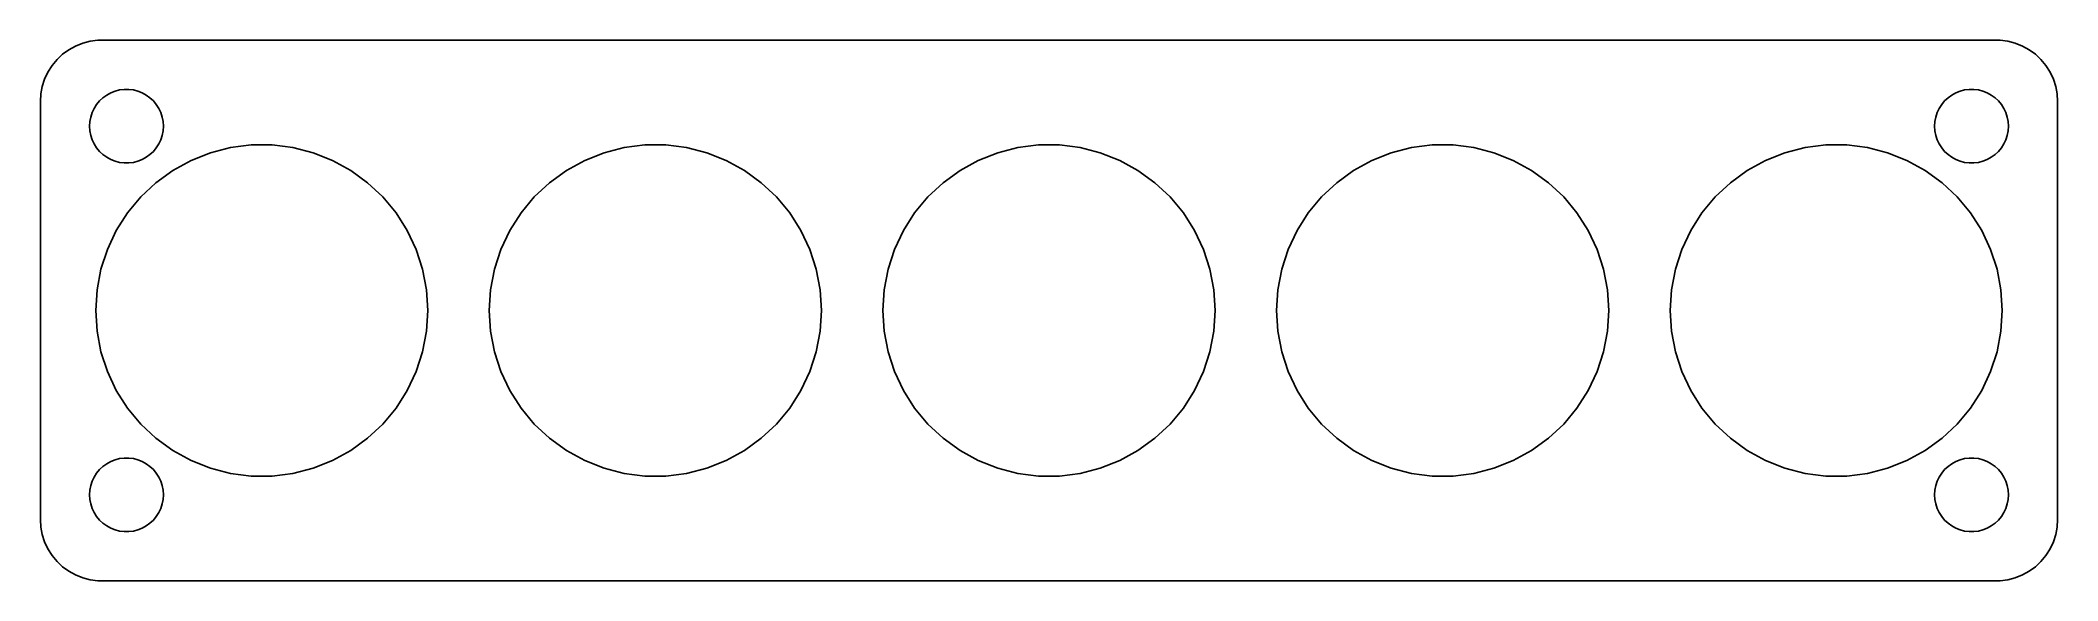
# Model space of a CAD drawing. Header units: metres. Extents: x -82 to 82, y -22 to 22.
import ezdxf

# ---------------------------------------------------------------- set-up
doc = ezdxf.new("R2010")
doc.units = ezdxf.units.M

msp = doc.modelspace()

# ---------------------------------------------------------------- linework, layer by layer
for p, q in [((-79.1289, 21.5241), (-79.6791, 21.2216)), ((-78.5451, 21.7553), (-79.1289, 21.5241)), ((-77.9369, 21.9114), (-78.5451, 21.7553)), ((-77.3139, 21.9901), (-77.9369, 21.9114)), ((77.3139, 21.9901), (-77.3139, 21.9901)), ((77.9369, 21.9114), (77.3139, 21.9901)), ((78.5451, 21.7553), (77.9369, 21.9114)), ((79.1289, 21.5241), (78.5451, 21.7553)), ((79.6791, 21.2216), (79.1289, 21.5241)), ((-81.0451, 19.9389), (-81.3815, 19.4088)), ((-80.6448, 20.4227), (-81.0451, 19.9389)), ((-80.1871, 20.8526), (-80.6448, 20.4227)), ((-79.6791, 21.2216), (-80.1871, 20.8526)), ((80.1871, 20.8526), (79.6791, 21.2216)), ((80.6448, 20.4227), (80.1871, 20.8526)), ((81.0451, 19.9389), (80.6448, 20.4227)), ((81.3815, 19.4088), (81.0451, 19.9389)), ((-81.8429, 18.2434), (-81.9606, 17.6267)), ((-81.6489, 18.8406), (-81.8429, 18.2434)), ((-81.3815, 19.4088), (-81.6489, 18.8406)), ((81.6489, 18.8406), (81.3815, 19.4088)), ((81.8429, 18.2434), (81.6489, 18.8406)), ((81.9606, 17.6267), (81.8429, 18.2434)), ((-81.9606, 17.6267), (-82, 17)), ((-82, 17), (-82, -17)), ((-77.7893, 16.1044), (-77.6289, 16.4453)), ((-77.6289, 16.4453), (-77.427, 16.7634)), ((-77.427, 16.7634), (-77.1869, 17.0536)), ((-77.1869, 17.0536), (-76.9123, 17.3115)), ((-76.9123, 17.3115), (-76.6075, 17.533)), ((-76.6075, 17.533), (-76.2773, 17.7145)), ((-76.2773, 17.7145), (-75.927, 17.8532)), ((-75.927, 17.8532), (-75.5621, 17.9469)), ((-75.5621, 17.9469), (-75.1884, 17.9941)), ((-75.1884, 17.9941), (-74.8116, 17.9941)), ((-74.8116, 17.9941), (-74.4379, 17.9469)), ((-74.4379, 17.9469), (-74.073, 17.8532)), ((-74.073, 17.8532), (-73.7227, 17.7145)), ((-73.7227, 17.7145), (-73.3925, 17.533)), ((-73.3925, 17.533), (-73.0877, 17.3115)), ((-73.0877, 17.3115), (-72.8131, 17.0536)), ((-72.8131, 17.0536), (-72.573, 16.7634)), ((-72.573, 16.7634), (-72.3711, 16.4453)), ((-72.3711, 16.4453), (-72.2107, 16.1044)), ((72.2107, 16.1044), (72.3711, 16.4453)), ((72.3711, 16.4453), (72.573, 16.7634)), ((72.573, 16.7634), (72.8131, 17.0536)), ((72.8131, 17.0536), (73.0877, 17.3115)), ((73.0877, 17.3115), (73.3925, 17.533)), ((73.3925, 17.533), (73.7227, 17.7145)), ((73.7227, 17.7145), (74.073, 17.8532)), ((74.073, 17.8532), (74.4379, 17.9469)), ((74.4379, 17.9469), (74.8116, 17.9941)), ((74.8116, 17.9941), (75.1884, 17.9941)), ((75.1884, 17.9941), (75.5621, 17.9469)), ((75.5621, 17.9469), (75.927, 17.8532)), ((75.927, 17.8532), (76.2773, 17.7145)), ((76.2773, 17.7145), (76.6075, 17.533)), ((76.6075, 17.533), (76.9123, 17.3115)), ((76.9123, 17.3115), (77.1869, 17.0536)), ((77.1869, 17.0536), (77.427, 16.7634)), ((77.427, 16.7634), (77.6289, 16.4453)), ((77.6289, 16.4453), (77.7893, 16.1044)), ((82, 17), (81.9606, 17.6267)), ((82, -17), (82, 17)), ((-78, 15), (-77.9763, 15.376)), ((-77.9763, 14.624), (-78, 15)), ((-77.9763, 15.376), (-77.9057, 15.7461)), ((-77.9057, 15.7461), (-77.7893, 16.1044)), ((-72.2107, 16.1044), (-72.0943, 15.7461)), ((-72.0943, 15.7461), (-72.0237, 15.376)), ((-72.0237, 15.376), (-72, 15)), ((-72, 15), (-72.0237, 14.624)), ((72, 15), (72.0237, 15.376)), ((72.0237, 14.624), (72, 15)), ((72.0237, 15.376), (72.0943, 15.7461)), ((72.0943, 15.7461), (72.2107, 16.1044)), ((77.7893, 16.1044), (77.9057, 15.7461)), ((77.9057, 15.7461), (77.9763, 15.376)), ((77.9763, 15.376), (78, 15)), ((78, 15), (77.9763, 14.624)), ((-77.9057, 14.2539), (-77.9763, 14.624)), ((-77.7893, 13.8956), (-77.9057, 14.2539)), ((-77.6289, 13.5547), (-77.7893, 13.8956)), ((-77.427, 13.2366), (-77.6289, 13.5547)), ((-77.1869, 12.9464), (-77.427, 13.2366)), ((-72.573, 13.2366), (-72.8131, 12.9464)), ((-72.3711, 13.5547), (-72.573, 13.2366)), ((-72.2107, 13.8956), (-72.3711, 13.5547)), ((-72.0943, 14.2539), (-72.2107, 13.8956)), ((-72.0237, 14.624), (-72.0943, 14.2539)), ((-68.1717, 12.8392), (-66.5296, 13.2609)), ((-66.5296, 13.2609), (-64.8477, 13.4734)), ((-64.8477, 13.4734), (-63.1523, 13.4734)), ((-63.1523, 13.4734), (-61.4704, 13.2609)), ((-61.4704, 13.2609), (-59.8283, 12.8392)), ((-36.1717, 12.8392), (-34.5296, 13.2609)), ((-34.5296, 13.2609), (-32.8477, 13.4734)), ((-32.8477, 13.4734), (-31.1523, 13.4734)), ((-31.1523, 13.4734), (-29.4704, 13.2609)), ((-29.4704, 13.2609), (-27.8283, 12.8392)), ((-4.17172, 12.8392), (-2.52963, 13.2609)), ((-2.52963, 13.2609), (-0.84767, 13.4734)), ((-0.84767, 13.4734), (0.84767, 13.4734)), ((0.84767, 13.4734), (2.52963, 13.2609)), ((2.52963, 13.2609), (4.17172, 12.8392)), ((27.8283, 12.8392), (29.4704, 13.2609)), ((29.4704, 13.2609), (31.1523, 13.4734)), ((31.1523, 13.4734), (32.8477, 13.4734)), ((32.8477, 13.4734), (34.5296, 13.2609)), ((34.5296, 13.2609), (36.1717, 12.8392)), ((59.8283, 12.8392), (61.4704, 13.2609)), ((61.4704, 13.2609), (63.1523, 13.4734)), ((63.1523, 13.4734), (64.8477, 13.4734)), ((64.8477, 13.4734), (66.5296, 13.2609)), ((66.5296, 13.2609), (68.1717, 12.8392)), ((72.0943, 14.2539), (72.0237, 14.624)), ((72.2107, 13.8956), (72.0943, 14.2539)), ((72.3711, 13.5547), (72.2107, 13.8956)), ((72.573, 13.2366), (72.3711, 13.5547)), ((72.8131, 12.9464), (72.573, 13.2366)), ((77.427, 13.2366), (77.1869, 12.9464)), ((77.6289, 13.5547), (77.427, 13.2366)), ((77.7893, 13.8956), (77.6289, 13.5547)), ((77.9057, 14.2539), (77.7893, 13.8956)), ((77.9763, 14.624), (77.9057, 14.2539)), ((-76.9123, 12.6884), (-77.1869, 12.9464)), ((-76.6075, 12.467), (-76.9123, 12.6884)), ((-76.2773, 12.2855), (-76.6075, 12.467)), ((-75.927, 12.1468), (-76.2773, 12.2855)), ((-75.5621, 12.0531), (-75.927, 12.1468)), ((-75.1884, 12.0059), (-75.5621, 12.0531)), ((-74.8116, 12.0059), (-75.1884, 12.0059)), ((-74.4379, 12.0531), (-74.8116, 12.0059)), ((-74.073, 12.1468), (-74.4379, 12.0531)), ((-73.7227, 12.2855), (-74.073, 12.1468)), ((-73.3925, 12.467), (-73.7227, 12.2855)), ((-73.0877, 12.6884), (-73.3925, 12.467)), ((-72.8131, 12.9464), (-73.0877, 12.6884)), ((-71.2337, 11.3984), (-69.748, 12.2152)), ((-69.748, 12.2152), (-68.1717, 12.8392)), ((-59.8283, 12.8392), (-58.252, 12.2152)), ((-58.252, 12.2152), (-56.7663, 11.3984)), ((-39.2337, 11.3984), (-37.748, 12.2152)), ((-37.748, 12.2152), (-36.1717, 12.8392)), ((-27.8283, 12.8392), (-26.252, 12.2152)), ((-26.252, 12.2152), (-24.7663, 11.3984)), ((-7.23366, 11.3984), (-5.74802, 12.2152)), ((-5.74802, 12.2152), (-4.17172, 12.8392)), ((4.17172, 12.8392), (5.74802, 12.2152)), ((5.74802, 12.2152), (7.23366, 11.3984)), ((24.7663, 11.3984), (26.252, 12.2152)), ((26.252, 12.2152), (27.8283, 12.8392)), ((36.1717, 12.8392), (37.748, 12.2152)), ((37.748, 12.2152), (39.2337, 11.3984)), ((56.7663, 11.3984), (58.252, 12.2152)), ((58.252, 12.2152), (59.8283, 12.8392)), ((68.1717, 12.8392), (69.748, 12.2152)), ((69.748, 12.2152), (71.2337, 11.3984)), ((73.0877, 12.6884), (72.8131, 12.9464)), ((73.3925, 12.467), (73.0877, 12.6884)), ((73.7227, 12.2855), (73.3925, 12.467)), ((74.073, 12.1468), (73.7227, 12.2855)), ((74.4379, 12.0531), (74.073, 12.1468)), ((74.8116, 12.0059), (74.4379, 12.0531)), ((75.1884, 12.0059), (74.8116, 12.0059)), ((75.5621, 12.0531), (75.1884, 12.0059)), ((75.927, 12.1468), (75.5621, 12.0531)), ((76.2773, 12.2855), (75.927, 12.1468)), ((76.6075, 12.467), (76.2773, 12.2855)), ((76.9123, 12.6884), (76.6075, 12.467)), ((77.1869, 12.9464), (76.9123, 12.6884)), ((-73.8411, 9.24138), (-72.6052, 10.4019)), ((-72.6052, 10.4019), (-71.2337, 11.3984)), ((-56.7663, 11.3984), (-55.3948, 10.4019)), ((-55.3948, 10.4019), (-54.1589, 9.24138)), ((-41.8411, 9.24138), (-40.6052, 10.4019)), ((-40.6052, 10.4019), (-39.2337, 11.3984)), ((-24.7663, 11.3984), (-23.3948, 10.4019)), ((-23.3948, 10.4019), (-22.1589, 9.24138)), ((-9.84106, 9.24138), (-8.60521, 10.4019)), ((-8.60521, 10.4019), (-7.23366, 11.3984)), ((7.23366, 11.3984), (8.60521, 10.4019)), ((8.60521, 10.4019), (9.84106, 9.24138)), ((22.1589, 9.24138), (23.3948, 10.4019)), ((23.3948, 10.4019), (24.7663, 11.3984)), ((39.2337, 11.3984), (40.6052, 10.4019)), ((40.6052, 10.4019), (41.8411, 9.24138)), ((54.1589, 9.24138), (55.3948, 10.4019)), ((55.3948, 10.4019), (56.7663, 11.3984)), ((71.2337, 11.3984), (72.6052, 10.4019)), ((72.6052, 10.4019), (73.8411, 9.24138)), ((-74.9217, 7.93509), (-73.8411, 9.24138)), ((-54.1589, 9.24138), (-53.0783, 7.93509)), ((-42.9217, 7.93509), (-41.8411, 9.24138)), ((-22.1589, 9.24138), (-21.0783, 7.93509)), ((-10.9217, 7.93509), (-9.84106, 9.24138)), ((9.84106, 9.24138), (10.9217, 7.93509)), ((21.0783, 7.93509), (22.1589, 9.24138)), ((41.8411, 9.24138), (42.9217, 7.93509)), ((53.0783, 7.93509), (54.1589, 9.24138)), ((73.8411, 9.24138), (74.9217, 7.93509)), ((-75.8301, 6.50366), (-74.9217, 7.93509)), ((-53.0783, 7.93509), (-52.1699, 6.50366)), ((-43.8301, 6.50366), (-42.9217, 7.93509)), ((-21.0783, 7.93509), (-20.1698, 6.50366)), ((-11.8301, 6.50366), (-10.9217, 7.93509)), ((10.9217, 7.93509), (11.8301, 6.50366)), ((20.1698, 6.50366), (21.0783, 7.93509)), ((42.9217, 7.93509), (43.8301, 6.50366)), ((52.1699, 6.50366), (53.0783, 7.93509)), ((74.9217, 7.93509), (75.8301, 6.50366)), ((-77.0759, 3.3573), (-76.552, 4.96968)), ((-76.552, 4.96968), (-75.8301, 6.50366)), ((-52.1699, 6.50366), (-51.448, 4.96968)), ((-51.448, 4.96968), (-50.9241, 3.3573)), ((-45.0759, 3.3573), (-44.552, 4.96968)), ((-44.552, 4.96968), (-43.8301, 6.50366)), ((-20.1698, 6.50366), (-19.448, 4.96968)), ((-19.448, 4.96968), (-18.9241, 3.3573)), ((-13.0759, 3.3573), (-12.552, 4.96968)), ((-12.552, 4.96968), (-11.8301, 6.50366)), ((11.8301, 6.50366), (12.552, 4.96968)), ((12.552, 4.96968), (13.0759, 3.3573)), ((18.9241, 3.3573), (19.448, 4.96968)), ((19.448, 4.96968), (20.1698, 6.50366)), ((43.8301, 6.50366), (44.552, 4.96968)), ((44.552, 4.96968), (45.0759, 3.3573)), ((50.9241, 3.3573), (51.448, 4.96968)), ((51.448, 4.96968), (52.1699, 6.50366)), ((75.8301, 6.50366), (76.552, 4.96968)), ((76.552, 4.96968), (77.0759, 3.3573)), ((-77.3935, 1.69199), (-77.0759, 3.3573)), ((-50.9241, 3.3573), (-50.6064, 1.69199)), ((-45.3935, 1.69199), (-45.0759, 3.3573)), ((-18.9241, 3.3573), (-18.6064, 1.69199)), ((-13.3935, 1.69199), (-13.0759, 3.3573)), ((13.0759, 3.3573), (13.3935, 1.69199)), ((18.6064, 1.69199), (18.9241, 3.3573)), ((45.0759, 3.3573), (45.3935, 1.69199)), ((50.6064, 1.69199), (50.9241, 3.3573)), ((77.0759, 3.3573), (77.3935, 1.69199)), ((-77.5, 0), (-77.3935, 1.69199)), ((-50.6064, 1.69199), (-50.5, 0)), ((-45.5, 0), (-45.3935, 1.69199)), ((-18.6064, 1.69199), (-18.5, 0)), ((-13.5, 0), (-13.3935, 1.69199)), ((13.3935, 1.69199), (13.5, 0)), ((18.5, 0), (18.6064, 1.69199)), ((45.3935, 1.69199), (45.5, 0)), ((50.5, 0), (50.6064, 1.69199)), ((77.3935, 1.69199), (77.5, 0)), ((-77.3935, -1.69199), (-77.5, 0)), ((-50.5, 0), (-50.6064, -1.69199)), ((-45.3935, -1.69199), (-45.5, 0)), ((-18.5, 0), (-18.6064, -1.69199)), ((-13.3935, -1.69199), (-13.5, 0)), ((13.5, 0), (13.3935, -1.69199)), ((18.6064, -1.69199), (18.5, 0)), ((45.5, 0), (45.3935, -1.69199)), ((50.6064, -1.69199), (50.5, 0)), ((77.5, 0), (77.3935, -1.69199)), ((-77.0759, -3.3573), (-77.3935, -1.69199)), ((-50.6064, -1.69199), (-50.9241, -3.3573)), ((-45.0759, -3.3573), (-45.3935, -1.69199)), ((-18.6064, -1.69199), (-18.9241, -3.3573)), ((-13.0759, -3.3573), (-13.3935, -1.69199)), ((13.3935, -1.69199), (13.0759, -3.3573)), ((18.9241, -3.3573), (18.6064, -1.69199)), ((45.3935, -1.69199), (45.0759, -3.3573)), ((50.9241, -3.3573), (50.6064, -1.69199)), ((77.3935, -1.69199), (77.0759, -3.3573)), ((-76.552, -4.96968), (-77.0759, -3.3573)), ((-50.9241, -3.3573), (-51.448, -4.96968)), ((-44.552, -4.96968), (-45.0759, -3.3573)), ((-18.9241, -3.3573), (-19.448, -4.96968)), ((-12.552, -4.96968), (-13.0759, -3.3573)), ((13.0759, -3.3573), (12.552, -4.96968)), ((19.448, -4.96968), (18.9241, -3.3573)), ((45.0759, -3.3573), (44.552, -4.96968)), ((51.448, -4.96968), (50.9241, -3.3573)), ((77.0759, -3.3573), (76.552, -4.96968)), ((-75.8301, -6.50366), (-76.552, -4.96968)), ((-74.9217, -7.93509), (-75.8301, -6.50366)), ((-52.1699, -6.50366), (-53.0783, -7.93509)), ((-51.448, -4.96968), (-52.1699, -6.50366)), ((-43.8301, -6.50366), (-44.552, -4.96968)), ((-42.9217, -7.93509), (-43.8301, -6.50366)), ((-20.1698, -6.50366), (-21.0783, -7.93509)), ((-19.448, -4.96968), (-20.1698, -6.50366)), ((-11.8301, -6.50366), (-12.552, -4.96968)), ((-10.9217, -7.93509), (-11.8301, -6.50366)), ((11.8301, -6.50366), (10.9217, -7.93509)), ((12.552, -4.96968), (11.8301, -6.50366)), ((20.1698, -6.50366), (19.448, -4.96968)), ((21.0783, -7.93509), (20.1698, -6.50366)), ((43.8301, -6.50366), (42.9217, -7.93509)), ((44.552, -4.96968), (43.8301, -6.50366)), ((52.1699, -6.50366), (51.448, -4.96968)), ((53.0783, -7.93509), (52.1699, -6.50366)), ((75.8301, -6.50366), (74.9217, -7.93509)), ((76.552, -4.96968), (75.8301, -6.50366)), ((-73.8411, -9.24138), (-74.9217, -7.93509)), ((-53.0783, -7.93509), (-54.1589, -9.24138)), ((-41.8411, -9.24138), (-42.9217, -7.93509)), ((-21.0783, -7.93509), (-22.1589, -9.24138)), ((-9.84106, -9.24138), (-10.9217, -7.93509)), ((10.9217, -7.93509), (9.84106, -9.24138)), ((22.1589, -9.24138), (21.0783, -7.93509)), ((42.9217, -7.93509), (41.8411, -9.24138)), ((54.1589, -9.24138), (53.0783, -7.93509)), ((74.9217, -7.93509), (73.8411, -9.24138)), ((-72.6052, -10.4019), (-73.8411, -9.24138)), ((-54.1589, -9.24138), (-55.3948, -10.4019)), ((-40.6052, -10.4019), (-41.8411, -9.24138)), ((-22.1589, -9.24138), (-23.3948, -10.4019)), ((-8.60521, -10.4019), (-9.84106, -9.24138)), ((9.84106, -9.24138), (8.60521, -10.4019)), ((23.3948, -10.4019), (22.1589, -9.24138)), ((41.8411, -9.24138), (40.6052, -10.4019)), ((55.3948, -10.4019), (54.1589, -9.24138)), ((73.8411, -9.24138), (72.6052, -10.4019)), ((-71.2337, -11.3984), (-72.6052, -10.4019)), ((-69.748, -12.2152), (-71.2337, -11.3984)), ((-56.7663, -11.3984), (-58.252, -12.2152)), ((-55.3948, -10.4019), (-56.7663, -11.3984)), ((-39.2337, -11.3984), (-40.6052, -10.4019)), ((-37.748, -12.2152), (-39.2337, -11.3984)), ((-24.7663, -11.3984), (-26.252, -12.2152)), ((-23.3948, -10.4019), (-24.7663, -11.3984)), ((-7.23366, -11.3984), (-8.60521, -10.4019)), ((-5.74802, -12.2152), (-7.23366, -11.3984)), ((7.23366, -11.3984), (5.74802, -12.2152)), ((8.60521, -10.4019), (7.23366, -11.3984)), ((24.7663, -11.3984), (23.3948, -10.4019)), ((26.252, -12.2152), (24.7663, -11.3984)), ((39.2337, -11.3984), (37.748, -12.2152)), ((40.6052, -10.4019), (39.2337, -11.3984)), ((56.7663, -11.3984), (55.3948, -10.4019)), ((58.252, -12.2152), (56.7663, -11.3984)), ((71.2337, -11.3984), (69.748, -12.2152)), ((72.6052, -10.4019), (71.2337, -11.3984)), ((-77.427, -13.2366), (-77.1869, -12.9464)), ((-77.1869, -12.9464), (-76.9123, -12.6884)), ((-76.9123, -12.6884), (-76.6075, -12.467)), ((-76.6075, -12.467), (-76.2773, -12.2855)), ((-76.2773, -12.2855), (-75.927, -12.1468)), ((-75.927, -12.1468), (-75.5621, -12.0531)), ((-75.5621, -12.0531), (-75.1884, -12.0059)), ((-75.1884, -12.0059), (-74.8116, -12.0059)), ((-74.8116, -12.0059), (-74.4379, -12.0531)), ((-74.4379, -12.0531), (-74.073, -12.1468)), ((-74.073, -12.1468), (-73.7227, -12.2855)), ((-73.7227, -12.2855), (-73.3925, -12.467)), ((-73.3925, -12.467), (-73.0877, -12.6884)), ((-73.0877, -12.6884), (-72.8131, -12.9464)), ((-72.8131, -12.9464), (-72.573, -13.2366)), ((-68.1717, -12.8392), (-69.748, -12.2152)), ((-66.5296, -13.2609), (-68.1717, -12.8392)), ((-59.8283, -12.8392), (-61.4704, -13.2609)), ((-58.252, -12.2152), (-59.8283, -12.8392)), ((-36.1717, -12.8392), (-37.748, -12.2152)), ((-34.5296, -13.2609), (-36.1717, -12.8392)), ((-27.8283, -12.8392), (-29.4704, -13.2609)), ((-26.252, -12.2152), (-27.8283, -12.8392)), ((-4.17172, -12.8392), (-5.74802, -12.2152)), ((-2.52963, -13.2609), (-4.17172, -12.8392)), ((4.17172, -12.8392), (2.52963, -13.2609)), ((5.74802, -12.2152), (4.17172, -12.8392)), ((27.8283, -12.8392), (26.252, -12.2152)), ((29.4704, -13.2609), (27.8283, -12.8392)), ((36.1717, -12.8392), (34.5296, -13.2609)), ((37.748, -12.2152), (36.1717, -12.8392)), ((59.8283, -12.8392), (58.252, -12.2152)), ((61.4704, -13.2609), (59.8283, -12.8392)), ((68.1717, -12.8392), (66.5296, -13.2609)), ((69.748, -12.2152), (68.1717, -12.8392)), ((72.573, -13.2366), (72.8131, -12.9464)), ((72.8131, -12.9464), (73.0877, -12.6884)), ((73.0877, -12.6884), (73.3925, -12.467)), ((73.3925, -12.467), (73.7227, -12.2855)), ((73.7227, -12.2855), (74.073, -12.1468)), ((74.073, -12.1468), (74.4379, -12.0531)), ((74.4379, -12.0531), (74.8116, -12.0059)), ((74.8116, -12.0059), (75.1884, -12.0059)), ((75.1884, -12.0059), (75.5621, -12.0531)), ((75.5621, -12.0531), (75.927, -12.1468)), ((75.927, -12.1468), (76.2773, -12.2855)), ((76.2773, -12.2855), (76.6075, -12.467)), ((76.6075, -12.467), (76.9123, -12.6884)), ((76.9123, -12.6884), (77.1869, -12.9464)), ((77.1869, -12.9464), (77.427, -13.2366)), ((-78, -15), (-77.9763, -14.624)), ((-77.9763, -14.624), (-77.9057, -14.2539)), ((-77.9057, -14.2539), (-77.7893, -13.8956)), ((-77.7893, -13.8956), (-77.6289, -13.5547)), ((-77.6289, -13.5547), (-77.427, -13.2366)), ((-72.573, -13.2366), (-72.3711, -13.5547)), ((-72.3711, -13.5547), (-72.2107, -13.8956)), ((-72.2107, -13.8956), (-72.0943, -14.2539)), ((-72.0943, -14.2539), (-72.0237, -14.624)), ((-72.0237, -14.624), (-72, -15)), ((-64.8477, -13.4734), (-66.5296, -13.2609)), ((-63.1523, -13.4734), (-64.8477, -13.4734)), ((-61.4704, -13.2609), (-63.1523, -13.4734)), ((-32.8477, -13.4734), (-34.5296, -13.2609)), ((-31.1523, -13.4734), (-32.8477, -13.4734)), ((-29.4704, -13.2609), (-31.1523, -13.4734)), ((-0.84767, -13.4734), (-2.52963, -13.2609)), ((0.84767, -13.4734), (-0.84767, -13.4734)), ((2.52963, -13.2609), (0.84767, -13.4734)), ((31.1523, -13.4734), (29.4704, -13.2609)), ((32.8477, -13.4734), (31.1523, -13.4734)), ((34.5296, -13.2609), (32.8477, -13.4734)), ((63.1523, -13.4734), (61.4704, -13.2609)), ((64.8477, -13.4734), (63.1523, -13.4734)), ((66.5296, -13.2609), (64.8477, -13.4734)), ((72, -15), (72.0237, -14.624)), ((72.0237, -14.624), (72.0943, -14.2539)), ((72.0943, -14.2539), (72.2107, -13.8956)), ((72.2107, -13.8956), (72.3711, -13.5547)), ((72.3711, -13.5547), (72.573, -13.2366)), ((77.427, -13.2366), (77.6289, -13.5547)), ((77.6289, -13.5547), (77.7893, -13.8956)), ((77.7893, -13.8956), (77.9057, -14.2539)), ((77.9057, -14.2539), (77.9763, -14.624)), ((77.9763, -14.624), (78, -15)), ((-77.9763, -15.376), (-78, -15)), ((-77.9057, -15.7461), (-77.9763, -15.376)), ((-77.7893, -16.1044), (-77.9057, -15.7461)), ((-77.6289, -16.4453), (-77.7893, -16.1044)), ((-72.2107, -16.1044), (-72.3711, -16.4453)), ((-72.0943, -15.7461), (-72.2107, -16.1044)), ((-72.0237, -15.376), (-72.0943, -15.7461)), ((-72, -15), (-72.0237, -15.376)), ((72.0237, -15.376), (72, -15)), ((72.0943, -15.7461), (72.0237, -15.376)), ((72.2107, -16.1044), (72.0943, -15.7461)), ((72.3711, -16.4453), (72.2107, -16.1044)), ((77.7893, -16.1044), (77.6289, -16.4453)), ((77.9057, -15.7461), (77.7893, -16.1044)), ((77.9763, -15.376), (77.9057, -15.7461)), ((78, -15), (77.9763, -15.376)), ((-82, -17), (-81.9606, -17.6267)), ((-81.9606, -17.6267), (-81.8429, -18.2434)), ((-77.427, -16.7634), (-77.6289, -16.4453)), ((-77.1869, -17.0536), (-77.427, -16.7634)), ((-76.9123, -17.3115), (-77.1869, -17.0536)), ((-76.6075, -17.533), (-76.9123, -17.3115)), ((-76.2773, -17.7145), (-76.6075, -17.533)), ((-75.927, -17.8532), (-76.2773, -17.7145)), ((-75.5621, -17.9469), (-75.927, -17.8532)), ((-75.1884, -17.9941), (-75.5621, -17.9469)), ((-74.8116, -17.9941), (-75.1884, -17.9941)), ((-74.4379, -17.9469), (-74.8116, -17.9941)), ((-74.073, -17.8532), (-74.4379, -17.9469)), ((-73.7227, -17.7145), (-74.073, -17.8532)), ((-73.3925, -17.533), (-73.7227, -17.7145)), ((-73.0877, -17.3115), (-73.3925, -17.533)), ((-72.8131, -17.0536), (-73.0877, -17.3115)), ((-72.573, -16.7634), (-72.8131, -17.0536)), ((-72.3711, -16.4453), (-72.573, -16.7634)), ((72.573, -16.7634), (72.3711, -16.4453)), ((72.8131, -17.0536), (72.573, -16.7634)), ((73.0877, -17.3115), (72.8131, -17.0536)), ((73.3925, -17.533), (73.0877, -17.3115)), ((73.7227, -17.7145), (73.3925, -17.533)), ((74.073, -17.8532), (73.7227, -17.7145)), ((74.4379, -17.9469), (74.073, -17.8532)), ((74.8116, -17.9941), (74.4379, -17.9469)), ((75.1884, -17.9941), (74.8116, -17.9941)), ((75.5621, -17.9469), (75.1884, -17.9941)), ((75.927, -17.8532), (75.5621, -17.9469)), ((76.2773, -17.7145), (75.927, -17.8532)), ((76.6075, -17.533), (76.2773, -17.7145)), ((76.9123, -17.3115), (76.6075, -17.533)), ((77.1869, -17.0536), (76.9123, -17.3115)), ((77.427, -16.7634), (77.1869, -17.0536)), ((77.6289, -16.4453), (77.427, -16.7634)), ((81.8429, -18.2434), (81.9606, -17.6267)), ((81.9606, -17.6267), (82, -17)), ((-81.8429, -18.2434), (-81.6489, -18.8406)), ((-81.6489, -18.8406), (-81.3815, -19.4088)), ((-81.3815, -19.4088), (-81.0451, -19.9389)), ((81.0451, -19.9389), (81.3815, -19.4088)), ((81.3815, -19.4088), (81.6489, -18.8406)), ((81.6489, -18.8406), (81.8429, -18.2434)), ((-81.0451, -19.9389), (-80.6448, -20.4227)), ((-80.6448, -20.4227), (-80.1871, -20.8526)), ((-80.1871, -20.8526), (-79.6791, -21.2216)), ((-79.6791, -21.2216), (-79.1289, -21.5241)), ((79.1289, -21.5241), (79.6791, -21.2216)), ((79.6791, -21.2216), (80.1871, -20.8526)), ((80.1871, -20.8526), (80.6448, -20.4227)), ((80.6448, -20.4227), (81.0451, -19.9389)), ((-79.1289, -21.5241), (-78.5451, -21.7553)), ((-78.5451, -21.7553), (-77.9369, -21.9114)), ((-77.9369, -21.9114), (-77.3139, -21.9901)), ((-77.3139, -21.9901), (77.3139, -21.9901)), ((77.3139, -21.9901), (77.9369, -21.9114)), ((77.9369, -21.9114), (78.5451, -21.7553)), ((78.5451, -21.7553), (79.1289, -21.5241))]:
    msp.add_line(p, q)

doc.saveas('drawing.dxf')
